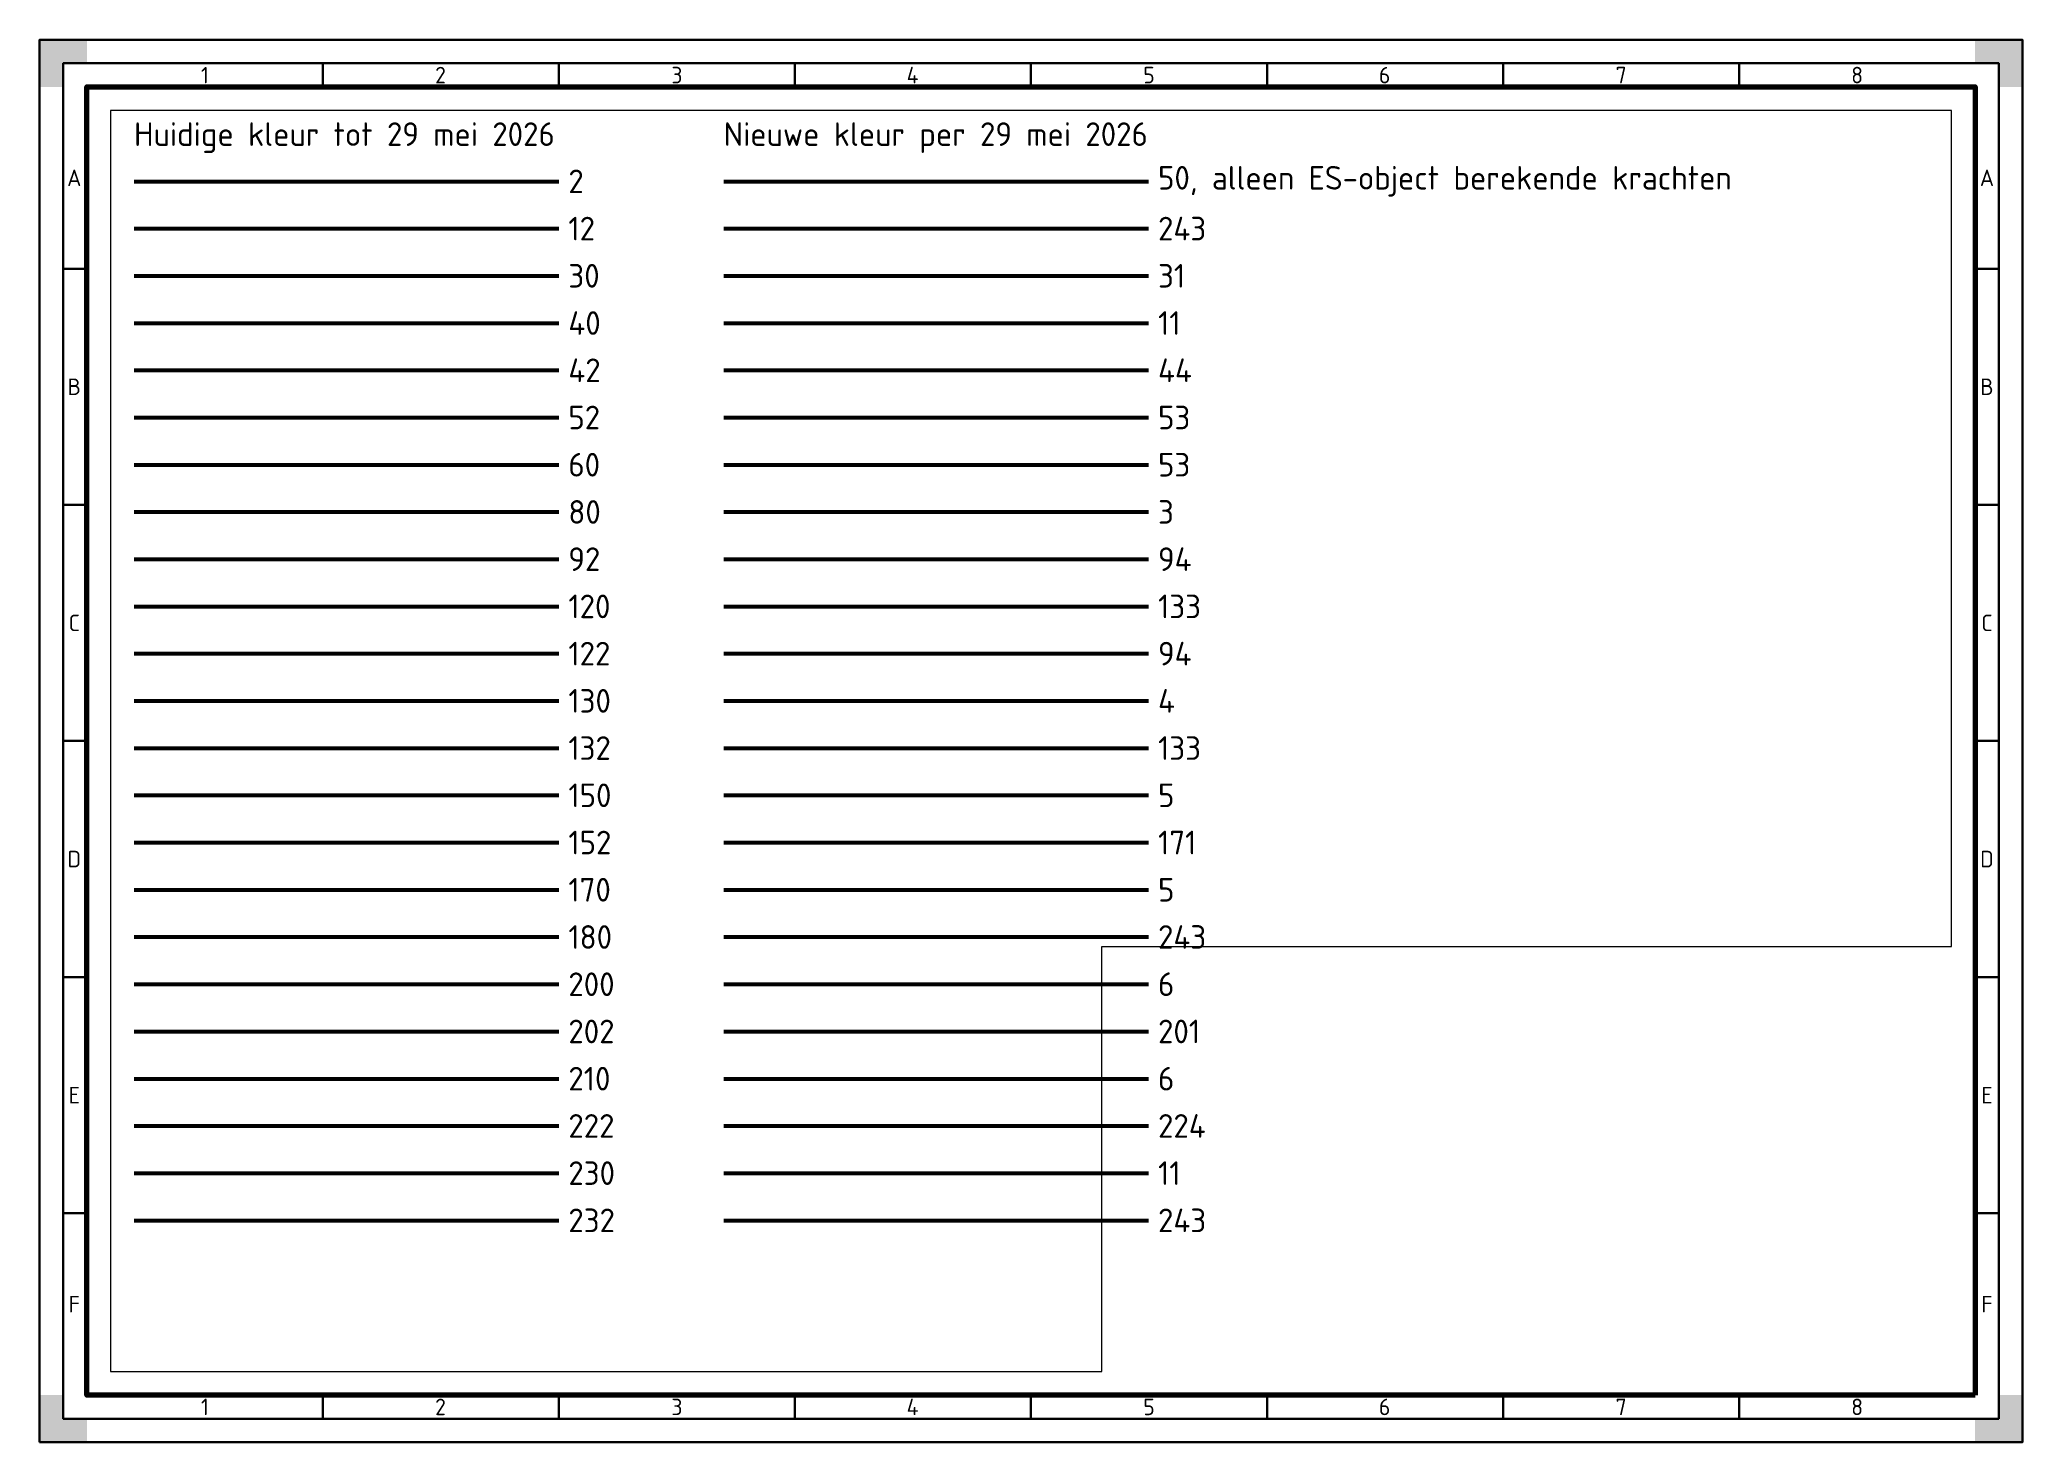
# Model space of a CAD drawing. Header units: millimetres. Extents: x 67653174 to 109653174, y -92510258 to -62810258.
import ezdxf
from ezdxf.enums import TextEntityAlignment as Align

# ---------------------------------------------------------------- set-up
doc = ezdxf.new("R2010")
doc.units = ezdxf.units.MM
doc.header["$LTSCALE"] = 0.001
doc.header["$MEASUREMENT"] = 0
for name, color, linetype, lineweight in [('11', 11, 'Continuous', 53), ('12', 12, 'Continuous', 53), ('120', 120, 'Continuous', 53), ('122', 122, 'Continuous', 53), ('130', 130, 'Continuous', 53), ('132', 132, 'Continuous', 53), ('133', 133, 'Continuous', 53), ('150', 150, 'Continuous', 53), ('152', 152, 'Continuous', 53), ('170', 170, 'Continuous', 53), ('171', 171, 'Continuous', 53), ('180', 180, 'Continuous', 53), ('2', 2, 'Continuous', 53), ('200', 200, 'Continuous', 53), ('201', 201, 'Continuous', 53), ('202', 202, 'Continuous', 53), ('210', 210, 'Continuous', 53), ('222', 222, 'Continuous', 53), ('224', 226, 'Continuous', 53), ('230', 230, 'Continuous', 53), ('232', 232, 'Continuous', 53), ('243', 243, 'Continuous', 53), ('3', 3, 'Continuous', 53), ('30', 30, 'Continuous', 53), ('31', 31, 'Continuous', 53), ('4', 4, 'Continuous', 53), ('40', 40, 'Continuous', 53), ('42', 42, 'Continuous', 53), ('44', 46, 'Continuous', 53), ('5', 5, 'Continuous', 53), ('50', 50, 'Continuous', 53), ('52', 52, 'Continuous', 53), ('53', 53, 'Continuous', 53), ('6', 6, 'Continuous', 53), ('60', 60, 'Continuous', 53), ('80', 80, 'Continuous', 53), ('92', 92, 'Continuous', 53), ('94', 96, 'Continuous', 53), ('X-XX-AL-T50', 130, 'Continuous', 53), ('X-XX-AL-TEKENBLAD_KADER-G', 7, 'Continuous', 70), ('X-XX-AL-TEKENBLAD_KADER_AFSNIJMARKERING-G', 7, 'Continuous', 30), ('X-XX-AL-TEKENBLAD_KADER_ROOSTERVERDELING-G', 7, 'Continuous', 30)]:
    doc.layers.add(name, color=color, linetype=linetype, lineweight=lineweight)
doc.layers.add('X-XX-AL-TEKENBLAD_VIEWPORT-G', color=9, linetype='Continuous', lineweight=0, plot=False)
doc.styles.add('NLCS-ISO-T50', font='NLCS-ISO.ttf', dxfattribs={"height": 100})
doc.styles.add('Style-NLCS-ISO', font='NLCS-ISO.ttf')

# ---------------------------------------------------------------- blocks, each defined once
blk = doc.blocks.new('SAL-KADER_A3-SO')
at = {"layer": 'X-XX-AL-TEKENBLAD_KADER_AFSNIJMARKERING-G', "ltscale": 33400000.0}
for points in [[(0, 287000), (0, 297000), (10000, 297000), (10000, 292000), (5000, 292000), (5000, 287000)], [(420000, 287000), (420000, 297000), (410000, 297000), (410000, 292000), (415000, 292000), (415000, 287000)], [(0, 10000), (0, 0), (10000, 0), (10000, 5000), (5000, 5000), (5000, 10000)], [(410000, 0), (420000, 0), (420000, 10000), (415000, 10000), (415000, 5000), (410000, 5000)]]:
    blk.add_hatch(color=256, dxfattribs=at).paths.add_polyline_path(points)
at = {"layer": 'X-XX-AL-TEKENBLAD_KADER-G', "ltscale": 33400000.0, "flags": 128}
blk.add_lwpolyline([(410000, 10000), (10000, 10000), (10000, 287000), (410000, 287000)], close=True, dxfattribs=at)
at = {"layer": 'X-XX-AL-TEKENBLAD_KADER_AFSNIJMARKERING-G', "ltscale": 33400000.0, "flags": 128}
blk.add_lwpolyline([(0, 0), (420000, 0), (420000, 297000), (0, 297000)], close=True, dxfattribs=at)
at = {"layer": 'X-XX-AL-TEKENBLAD_KADER_ROOSTERVERDELING-G', "ltscale": 33400000.0}
for p, q in [((60000, 292000), (60000, 287000)), ((110000, 292000), (110000, 287000)), ((160000, 292000), (160000, 287000)), ((210000, 292000), (210000, 287000)), ((210000, 292000), (210000, 287000)), ((260000, 292000), (260000, 287000)), ((310000, 292000), (310000, 287000)), ((360000, 292000), (360000, 287000)), ((10000, 248500), (5000, 248500)), ((410000, 248500), (415000, 248500)), ((10000, 198500), (5000, 198500)), ((410000, 198500), (415000, 198500)), ((10000, 148500), (5000, 148500)), ((10000, 148500), (5000, 148500)), ((410000, 148500), (415000, 148500)), ((410000, 148500), (415000, 148500)), ((10000, 98500), (5000, 98500)), ((410000, 98500), (415000, 98500)), ((10000, 48500), (5000, 48500)), ((410000, 48500), (415000, 48500)), ((60000, 5000), (60000, 10000)), ((110000, 5000), (110000, 10000)), ((160000, 5000), (160000, 10000)), ((210000, 5000), (210000, 10000)), ((210000, 5000), (210000, 10000)), ((260000, 5000), (260000, 10000)), ((310000, 5000), (310000, 10000)), ((360000, 5000), (360000, 10000))]:
    blk.add_line(p, q, dxfattribs=at)
at = {"layer": 'X-XX-AL-TEKENBLAD_KADER_ROOSTERVERDELING-G', "ltscale": 33400000.0, "flags": 128}
blk.add_lwpolyline([(415000, 5000), (5000, 5000), (5000, 292000), (415000, 292000)], close=True, dxfattribs=at)
at = {"layer": 'X-XX-AL-TEKENBLAD_VIEWPORT-G', "ltscale": 33400000.0, "flags": 128}
blk.add_lwpolyline([(15000, 15000), (225000, 15000), (225000, 105000), (405000, 105000), (405000, 282000), (15000, 282000)], close=True, dxfattribs=at)
at = {"layer": 'X-XX-AL-TEKENBLAD_KADER_ROOSTERVERDELING-G', "ltscale": 33400000.0, "style": 'Style-NLCS-ISO'}
for s, p in [('1', (35000, 289500)), ('2', (84912, 289500)), ('3', (135000, 289500)), ('4', (184912, 289500)), ('5', (235000, 289500)), ('6', (284913, 289500)), ('7', (335000, 289500)), ('8', (385000, 289500)), ('A', (7325, 267750)), ('A', (412500, 267750)), ('B', (7325, 223500)), ('B', (412500, 223500)), ('C', (7325, 173500)), ('C', (412500, 173500)), ('D', (7325, 123500)), ('D', (412500, 123500)), ('E', (7325, 73500)), ('E', (412500, 73500)), ('F', (7325, 29250)), ('F', (412500, 29250)), ('1', (35000, 7500)), ('2', (84912, 7500)), ('3', (135000, 7500)), ('4', (184912, 7500)), ('5', (235000, 7500)), ('6', (284913, 7500)), ('7', (335000, 7500)), ('8', (385000, 7500))]:
    blk.add_text(s, height=3500, dxfattribs=at).set_placement(p, align=Align.MIDDLE_CENTER)

msp = doc.modelspace()

# ---------------------------------------------------------------- linework, layer by layer
at = {"layer": '11'}
for p, q in [((82144415, -68810258), (91144415, -68810258)), ((82144415, -86810258), (91144415, -86810258))]:
    msp.add_line(p, q, dxfattribs=at)
at = {"layer": '12'}
msp.add_line((69653174, -66810258), (78653174, -66810258), dxfattribs=at)
at = {"layer": '120'}
msp.add_line((69653174, -74810258), (78653174, -74810258), dxfattribs=at)
at = {"layer": '122'}
msp.add_line((69653174, -75810258), (78653174, -75810258), dxfattribs=at)
at = {"layer": '130'}
msp.add_line((69653174, -76810258), (78653174, -76810258), dxfattribs=at)
at = {"layer": '132'}
msp.add_line((69653174, -77810258), (78653174, -77810258), dxfattribs=at)
at = {"layer": '133'}
for p, q in [((82144415, -74810258), (91144415, -74810258)), ((82144415, -77810258), (91144415, -77810258))]:
    msp.add_line(p, q, dxfattribs=at)
at = {"layer": '150'}
msp.add_line((69653174, -78810258), (78653174, -78810258), dxfattribs=at)
at = {"layer": '152'}
msp.add_line((69653174, -79810258), (78653174, -79810258), dxfattribs=at)
at = {"layer": '170'}
msp.add_line((69653174, -80810258), (78653174, -80810258), dxfattribs=at)
at = {"layer": '171'}
msp.add_line((82144415, -79810258), (91144415, -79810258), dxfattribs=at)
at = {"layer": '180'}
msp.add_line((69653174, -81810258), (78653174, -81810258), dxfattribs=at)
at = {"layer": '2'}
msp.add_line((69653174, -65810258), (78653174, -65810258), dxfattribs=at)
at = {"layer": '200'}
msp.add_line((69653174, -82810258), (78653174, -82810258), dxfattribs=at)
at = {"layer": '201'}
msp.add_line((82144415, -83810258), (91144415, -83810258), dxfattribs=at)
at = {"layer": '202'}
msp.add_line((69653174, -83810258), (78653174, -83810258), dxfattribs=at)
at = {"layer": '210'}
msp.add_line((69653174, -84810258), (78653174, -84810258), dxfattribs=at)
at = {"layer": '222'}
msp.add_line((69653174, -85810258), (78653174, -85810258), dxfattribs=at)
at = {"layer": '224'}
msp.add_line((82144415, -85810258), (91144415, -85810258), dxfattribs=at)
at = {"layer": '230'}
msp.add_line((69653174, -86810258), (78653174, -86810258), dxfattribs=at)
at = {"layer": '232'}
msp.add_line((69653174, -87810258), (78653174, -87810258), dxfattribs=at)
at = {"layer": '243'}
for p, q in [((82144415, -66810258), (91144415, -66810258)), ((82144415, -81810258), (91144415, -81810258)), ((82144415, -87810258), (91144415, -87810258))]:
    msp.add_line(p, q, dxfattribs=at)
at = {"layer": '3'}
msp.add_line((82144415, -72810258), (91144415, -72810258), dxfattribs=at)
at = {"layer": '30'}
msp.add_line((69653174, -67810258), (78653174, -67810258), dxfattribs=at)
at = {"layer": '31'}
msp.add_line((82144415, -67810258), (91144415, -67810258), dxfattribs=at)
at = {"layer": '4'}
msp.add_line((82144415, -76810258), (91144415, -76810258), dxfattribs=at)
at = {"layer": '40'}
msp.add_line((69653174, -68810258), (78653174, -68810258), dxfattribs=at)
at = {"layer": '42'}
msp.add_line((69653174, -69810258), (78653174, -69810258), dxfattribs=at)
at = {"layer": '44'}
msp.add_line((82144415, -69810258), (91144415, -69810258), dxfattribs=at)
at = {"layer": '5'}
for p, q in [((82144415, -78810258), (91144415, -78810258)), ((82144415, -80810258), (91144415, -80810258))]:
    msp.add_line(p, q, dxfattribs=at)
at = {"layer": '50'}
msp.add_line((82144415, -65810258), (91144415, -65810258), dxfattribs=at)
at = {"layer": '52'}
msp.add_line((69653174, -70810258), (78653174, -70810258), dxfattribs=at)
at = {"layer": '53'}
for p, q in [((82144415, -70810258), (91144415, -70810258)), ((82144415, -71810258), (91144415, -71810258))]:
    msp.add_line(p, q, dxfattribs=at)
at = {"layer": '6'}
for p, q in [((82144415, -82810258), (91144415, -82810258)), ((82144415, -84810258), (91144415, -84810258))]:
    msp.add_line(p, q, dxfattribs=at)
at = {"layer": '60'}
msp.add_line((69653174, -71810258), (78653174, -71810258), dxfattribs=at)
at = {"layer": '80'}
msp.add_line((69653174, -72810258), (78653174, -72810258), dxfattribs=at)
at = {"layer": '92'}
msp.add_line((69653174, -73810258), (78653174, -73810258), dxfattribs=at)
at = {"layer": '94'}
for p, q in [((82144415, -73810258), (91144415, -73810258)), ((82144415, -75810258), (91144415, -75810258))]:
    msp.add_line(p, q, dxfattribs=at)

# ---------------------------------------------------------------- block references
at = {"layer": 'X-XX-AL-TEKENBLAD_KADER_AFSNIJMARKERING-G', "ltscale": 33400000.0, "xscale": 100, "yscale": 100, "zscale": 100}
msp.add_blockref('SAL-KADER_A3-SO', (67653174, -92510258), dxfattribs=at)

# ---------------------------------------------------------------- texts
at = {"layer": 'X-XX-AL-T50', "linetype": 'Continuous', "style": 'NLCS-ISO-T50'}
for s, p in [('Huidige kleur tot 29 mei 2026', (69653174, -64810258)), ('Nieuwe kleur per 29 mei 2026', (82144415, -64810258)), ('2', (78853174, -65810258)), ('12', (78853174, -66810258)), ('243', (91344415, -66810258)), ('30', (78853174, -67810258)), ('31', (91344415, -67810258)), ('40', (78853174, -68810258)), ('11', (91344415, -68810258)), ('42', (78853174, -69810258)), ('44', (91344415, -69810258)), ('53', (91344415, -70810258)), ('52', (78853174, -70810258)), ('60', (78853174, -71810258)), ('53', (91344415, -71810258)), ('80', (78853174, -72810258)), ('3', (91344415, -72810258)), ('92', (78853174, -73810258)), ('94', (91344415, -73810258)), ('120', (78853174, -74810258)), ('133', (91344415, -74810258)), ('122', (78853174, -75810258)), ('94', (91344415, -75810258)), ('130', (78853174, -76810258)), ('4', (91344415, -76810258)), ('132', (78853174, -77810258)), ('133', (91344415, -77810258)), ('150', (78853174, -78810258)), ('5', (91344415, -78810258)), ('152', (78853174, -79810258)), ('171', (91344415, -79810258)), ('170', (78853174, -80810258)), ('5', (91344415, -80810258)), ('180', (78853174, -81810258)), ('243', (91344415, -81810258)), ('200', (78853174, -82810258)), ('6', (91344415, -82810258)), ('202', (78853174, -83810258)), ('201', (91344415, -83810258)), ('210', (78853174, -84810258)), ('6', (91344415, -84810258)), ('222', (78853174, -85810258)), ('224', (91344415, -85810258)), ('230', (78853174, -86810258)), ('11', (91344415, -86810258)), ('232', (78853174, -87810258)), ('243', (91344415, -87810258))]:
    msp.add_text(s, height=500000, dxfattribs=at).set_placement(p, align=Align.MIDDLE_LEFT)
at = {"layer": 'X-XX-AL-T50', "linetype": 'Continuous', "insert": (91344415, -65810258), "char_height": 500000, "attachment_point": 4, "line_spacing_factor": 0.85, "style": 'NLCS-ISO-T50'}
msp.add_mtext('50, alleen ES-object berekende krachten\\P', dxfattribs=at)

doc.saveas('drawing.dxf')
